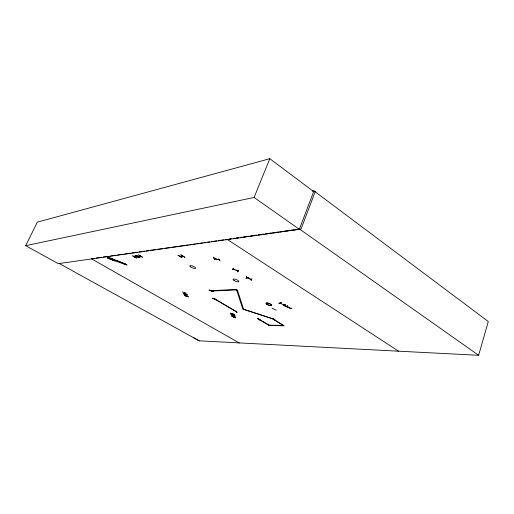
<?xml version="1.0" encoding="UTF-8"?>
<svg xmlns="http://www.w3.org/2000/svg" width="514" height="514" viewBox="0 0 514 514"><rect width="100%" height="100%" fill="white"/><g stroke="black" fill="none" stroke-linecap="round" stroke-linejoin="round"><path stroke-width="0.77" d="M212.462 298.274L216.657 299.733L212.481 298.338M231.859 316.361L235.875 317.806L231.865 316.476M275.575 320.473L272.484 318.462M185.284 294.149L184.385 292.639M126.836 264.755L115.509 260.193L126.817 264.671M115.721 260.996L126.926 265.179M180.883 254.873L184.841 257.276M287.41 307.031L283.118 304.969L287.287 307.07M180.78 254.848L184.834 257.302M142.404 257.193L138.594 254.931M138.69 254.95L142.494 257.206M138.754 257.668L134.964 255.426L138.838 257.713M107.42 257.051L114.943 260L107.387 256.981M107.542 257.443L115.072 260.296M107.574 257.533L115.007 260.238M107.677 257.829L115.155 260.675L107.638 257.732M107.805 258.214L115.271 261.054L107.837 258.073M126.804 264.607L115.509 260.18M225.511 239.569L227.098 239.344L398.536 351.184L478.624 355.29L488.3 321.546L313.938 190.861L312.39 191.176M188.394 296.861L184.391 295.447L188.387 296.886M183.215 293.41L187.237 294.869M231.037 314.6L235.078 315.924L231.004 314.536M233.279 315.827L233.857 316.945M233.118 315.236L232.617 313.9M284.062 305.033L284.139 304.564L284.518 304.744L284.415 305.22L280.162 303.138M285.572 304.725L285.694 305.053L283.542 305.657M287.782 306.061L285.398 306.537L287.853 305.811M283.882 305.014L284.158 304.584L284.017 305.02M313.675 191.561L269.799 158.71L37.342 222.151L25.7 245.679L58.275 263.656L299.334 229.321L313.938 190.861M315.313 191.394L301.082 228.923L290.956 230.349M238.38 270.178L237.468 271.81L238.528 270.48M232.373 269.67L233.42 268.128M25.7 245.679L254.109 197.46L269.799 158.71M180.17 256.473L182.785 256.145M230.529 313.148L234.583 314.549L230.516 313.199M272.06 308.22L276.23 310.186M245.968 278.151L246.765 276.744L246.232 278.26M246.675 277.566L251.462 279.52M237.365 270.942L237.873 271.084M238.329 270.396L237.744 271.893M251.108 280.201L251.905 278.806L251.32 280.303M183.626 293.969L187.578 295.254M136.486 257.964L132.58 255.792L136.377 258.002M136.171 255.304L140.091 257.546L136.287 255.259M182.027 257.572L178.095 255.162M181.872 257.642L177.94 255.24M260.553 320.325L257.353 318.372L260.553 320.338M213.451 257.353L214.936 259.519M214.916 259.538L213.708 257.366L214.711 259.493M278.909 303.305L281.261 302.74L279.134 303.433M279.128 303.356L281.261 302.817M236.311 311.214L236.8 312.64L236.337 311.266M246.206 278.202L246.726 276.77M182.483 256.184L180.279 256.351M180.382 256.454L179.996 256.357M232.444 313.855L232.951 315.191M134.527 256.865L136.711 256.563M136.878 256.672L134.739 256.961M138.131 256.383L140.341 256.068M140.521 256.19L138.35 256.48M283.381 305.541L285.527 304.937M285.058 306.119L284.917 306.042M290.802 308.477L286.677 306.389M292.01 308.156L289.845 308.753M92.192 258.626L94.576 258.285M96.163 258.06L101.714 257.27M103.301 257.039L108.859 256.248M110.446 256.017L115.997 255.227M117.584 254.995L123.142 254.205M124.729 253.98L130.28 253.184M131.867 252.959L137.424 252.162M139.011 251.937L141.395 251.597M142.982 251.365L144.569 251.14M146.156 250.916L148.533 250.575M150.12 250.35L155.678 249.553M157.265 249.329L162.816 248.532M164.403 248.307L169.961 247.51M171.547 247.285L177.105 246.489M178.692 246.264L184.243 245.467M185.83 245.242L188.214 244.902M189.801 244.677L191.388 244.452M192.975 244.221L195.352 243.88M196.939 243.655L198.526 243.43M200.113 243.199L202.497 242.859M204.084 242.634L205.671 242.409M207.258 242.184L209.635 241.843M211.222 241.612L216.779 240.822M218.366 240.591L223.924 239.8M236.549 237.995L238.123 237.77M240.488 237.429L242.062 237.205L240.501 237.455M249.149 236.189L247.575 236.421L249.168 236.234M250.729 235.965L253.087 235.63M254.661 235.406L256.242 235.181M258.6 234.84L260.18 234.615M261.754 234.39L263.322 234.166M265.68 233.831L267.248 233.607M268.822 233.382L271.18 233.041M272.748 232.823L274.322 232.598M275.889 232.373L278.247 232.032M279.815 231.808L281.389 231.583M283.747 231.249L285.315 231.024M286.889 230.799L288.457 230.574M290.815 230.24L292.382 230.015M293.957 229.79L296.315 229.45M297.882 229.225L299.456 229L478.624 355.29M236.556 238.014L238.92 237.68M250.748 236.016L253.113 235.682M254.687 235.457L257.058 235.123M258.632 234.904L260.206 234.68M261.787 234.455L264.151 234.127M265.725 233.902L271.244 233.125M272.825 232.9L278.344 232.122M279.918 231.904L282.282 231.57M283.863 231.345L289.382 230.568M259.043 319.335L259.204 319.412M232.996 269.066L233.407 269.31M251.43 279.565L246.701 277.644M272.478 318.487L275.735 320.473M268.681 325.156L283.593 325.413M193.714 337.788L199.233 340.827L398.536 351.184M233.048 269.092L237.809 271.051M214.319 258.478L219.131 259.891M186.177 295.98L186.447 296.167L185.708 294.76M233.26 315.718L233.774 317.048M236.671 312.024L237.025 312.133M286.78 306.376L290.905 308.445M236.954 312.107L236.633 312.004M258.773 319.316L258.394 319.13L258.818 319.271M214.364 258.497L219.15 259.827M218.649 258.767L220.037 261.009M243.585 309.177L272.163 318.564L283.034 325.407M185.753 294.869L186.241 296.096M182.399 291.913L186.447 293.231M183.235 293.507L187.244 294.863M258.915 318.706L259.075 319.959M231.319 314.979L235.354 316.316M249.168 278.209L247.915 277.701L249.142 278.26M233.639 269.021L234.93 269.49M236.196 270.011L237.462 270.531M59.348 263.553L199.233 340.827M91.396 258.741L239.37 343.031M269.214 325.169L258.002 318.744L269.297 325.529L284.216 325.799L272.773 318.841L242.852 309.184L236.524 289.767L237.404 290.05L243.675 309.454M254.109 197.46L299.334 229.321M213.239 291.393L208.928 290.005L213.246 291.393M231.037 238.785L229.456 239.01L231.037 238.792M234.975 238.22L233.395 238.445L234.982 238.233M246 236.646L243.636 236.98L246.02 236.678M236.042 289.472L210.489 290.686L211.17 291.097L236.742 289.902L236.042 289.472M214.351 298.595L213.863 298.608L236.575 311.818L214.351 298.595M267.029 304.339A3.026 0.842 20.9 0 0 271.681 305.451A3.026 0.842 20.9 0 0 267.955 303.138A3.026 0.842 20.9 0 0 267.029 304.339M267.023 304.346A3.033 0.842 20.9 0 0 271.688 305.464A3.033 0.842 20.9 0 0 267.955 303.144A3.033 0.842 20.9 0 0 267.023 304.346M234.121 280.548A3.155 0.919 21.7 0 0 238.869 281.633A3.155 0.919 21.7 0 0 234.866 279.134A3.155 0.919 21.7 0 0 234.121 280.548M190.508 266.824A3.103 0.887 22.7 0 0 195.429 268.404A3.103 0.887 22.7 0 0 192.223 265.918A3.103 0.887 22.7 0 0 190.508 266.824"/></g></svg>
